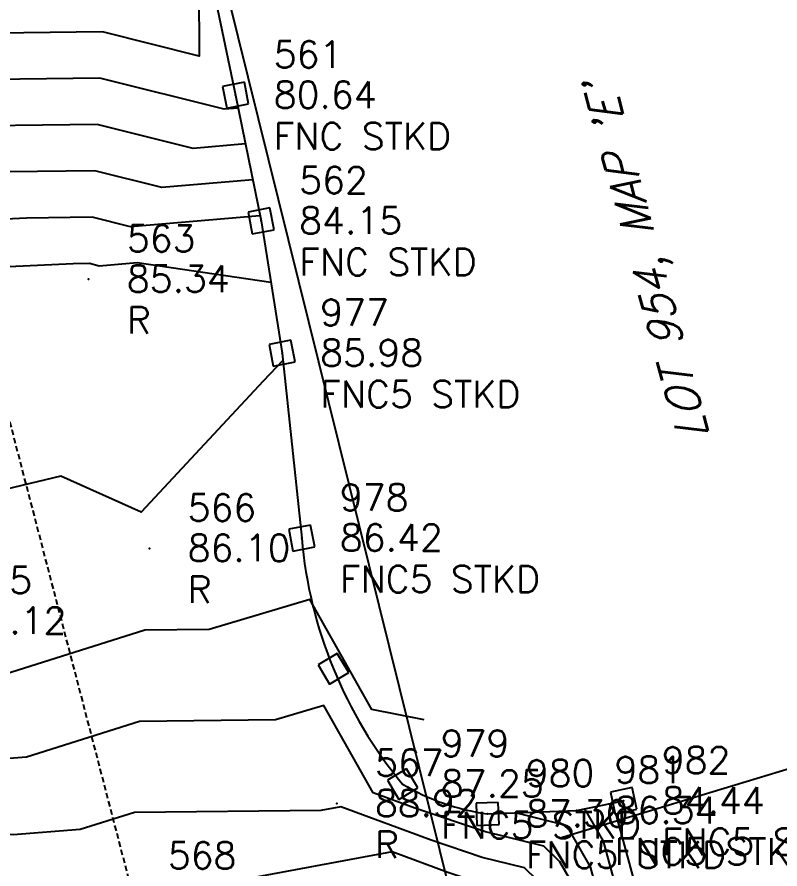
# Model space of a CAD drawing. Header units: feet. Extents: x 1023941 to 1026768, y 90264 to 94497.
# Drawn here: x 1026120.6 to 1026189.2, y 92452.1 to 92528.7 of the extents above; entities that cross this region are included whole.
import ezdxf

# ---------------------------------------------------------------- set-up
doc = ezdxf.new("R2010")
doc.units = ezdxf.units.FT
doc.header["$MEASUREMENT"] = 0
doc.linetypes.add('DASHED', pattern=[0.75, 0.5, -0.25])
for name, color, linetype in [('DESC', 6, 'Continuous'), ('E1ABL', 4, 'Continuous'), ('E2BDL', 5, 'Continuous'), ('E6ABT-L', 4, 'Continuous'), ('E6TOS', 9, 'Continuous'), ('E6TOS-R', 9, 'Continuous'), ('E7FCL', 10, 'Continuous'), ('ELEV', 9, 'Continuous'), ('F1-E1COL', 11, 'Continuous'), ('F1-E6COL', 9, 'Continuous'), ('PNTS', 6, 'Continuous'), ('W6TVL', 10, 'DASHED')]:
    doc.layers.add(name, color=color, linetype=linetype)
doc.styles.add('80SL', font='simplex.shx', dxfattribs={"oblique": 22, "height": 2.8})
doc.styles.add('S6', font='SIMPLEX', dxfattribs={"height": 0.083333})

# ---------------------------------------------------------------- blocks, each defined once
blk = doc.blocks.new('*U227')
at = {"layer": 'F1-E6COL', "elevation": 87, "flags": 128}
blk.add_lwpolyline([(1026157.178, 92465.488), (1026152.482, 92466.427), (1026146.899, 92476.291), (1026137.837, 92473.603), (1026132.058, 92473.544), (1026116.57, 92468.657), (1026109.418, 92468.103), (1026102.777, 92471.338), (1026103.048, 92470.096), (1026101.683, 92464.026), (1026095.491, 92458.034), (1026093.774, 92457.655), (1026091.687, 92444.745), (1026090.339, 92420.822)], dxfattribs=at)
blk = doc.blocks.new('*U226')
at = {"layer": 'F1-E6COL', "elevation": 87, "flags": 128}
blk.add_lwpolyline([(1026197.532, 92310.942), (1026193.972, 92334.745), (1026192.76, 92345.803), (1026193.859, 92355.603), (1026199.265, 92376.126), (1026199.199, 92376.534), (1026189.927, 92398.915), (1026189.521, 92400.527), (1026187.472, 92405.713), (1026179.525, 92427.328), (1026177.774, 92431.582), (1026172.144, 92452.254), (1026170.267, 92455.501), (1026169.702, 92456.052), (1026165.377, 92457.123)], dxfattribs=at)
blk = doc.blocks.new('*U220')
at = {"layer": 'F1-E6COL', "elevation": 88, "flags": 128}
blk.add_lwpolyline([(1026170.987, 92449.933), (1026169.371, 92452.729), (1026167.949, 92454.115), (1026162.68, 92455.42), (1026156.339, 92457.548), (1026152.593, 92458.928), (1026148.16, 92466.76), (1026143.812, 92465.47), (1026131.59, 92465.345), (1026121.412, 92462.134), (1026108.817, 92461.157), (1026107.15, 92461.23), (1026106.803, 92460.638), (1026105.023, 92459.135), (1026097.093, 92451.461)], dxfattribs=at)
blk = doc.blocks.new('*U212')
at = {"layer": 'F1-E6COL', "elevation": 89, "flags": 128}
blk.add_lwpolyline([(1026194.923, 92378.248), (1026187.657, 92395.785), (1026186.672, 92399.698), (1026181.697, 92412.289), (1026176.747, 92425.753), (1026173.898, 92432.674), (1026169.83, 92447.612), (1026168.474, 92449.958), (1026166.196, 92452.178), (1026162.392, 92453.12), (1026157.815, 92454.656), (1026149.681, 92457.652), (1026147.876, 92457.317), (1026131.123, 92457.146), (1026126.255, 92455.611), (1026120.231, 92455.143), (1026109.537, 92455.61), (1026107.307, 92451.816), (1026100.204, 92445.817), (1026096.657, 92444.937), (1026094.639, 92444.633), (1026092.947, 92415.468), (1026093.036, 92411.666)], dxfattribs=at)
blk = doc.blocks.new('*U206')
at = {"layer": 'F1-E1COL', "elevation": 90, "flags": 128}
blk.add_lwpolyline([(1026194.166, 92300.575), (1026192.17, 92313.38), (1026190.164, 92326.792), (1026188.339, 92343.443), (1026189.994, 92358.199), (1026193.815, 92372.706), (1026192.785, 92379.105), (1026186.523, 92394.219), (1026185.247, 92399.283), (1026178.81, 92415.577), (1026175.358, 92424.966), (1026171.96, 92433.22), (1026168.673, 92445.292), (1026167.577, 92447.187), (1026164.443, 92450.241), (1026162.105, 92450.82), (1026159.291, 92451.764), (1026154.291, 92453.606), (1026132.23, 92449.508), (1026131.336, 92449.357), (1026130.817, 92449.21), (1026130.07, 92449.198), (1026122.184, 92449.543)], dxfattribs=at)
blk = doc.blocks.new('*U182')
at = {"layer": 'F1-E6COL', "elevation": 82, "flags": 128}
blk.add_lwpolyline([(1026141.107, 92517.265), (1026136.393, 92516.86), (1026127.786, 92519.004), (1026113.037, 92518.826), (1026104.692, 92518.427), (1026093.661, 92517.07), (1026085.951, 92516.905), (1026082.575, 92514.256), (1026074.642, 92507.458), (1026074.481, 92505.752), (1026087.236, 92492.587), (1026088.035, 92490.939), (1026088.061, 92478.144), (1026087.714, 92467.009), (1026086.249, 92457.822)], dxfattribs=at)
blk = doc.blocks.new('*U173')
at = {"layer": 'F1-E6COL', "elevation": 83, "flags": 128}
blk.add_lwpolyline([(1026141.76, 92514.039), (1026133.58, 92513.336), (1026127.553, 92514.837), (1026117.226, 92514.712), (1026105.094, 92514.132), (1026089.058, 92512.159), (1026086.192, 92512.098), (1026084.937, 92511.114), (1026081.989, 92508.587), (1026081.254, 92500.761), (1026089.248, 92492.509), (1026089.749, 92491.477), (1026089.765, 92483.457), (1026089.252, 92466.994), (1026087.086, 92453.411)], dxfattribs=at)
blk = doc.blocks.new('*U166')
at = {"layer": 'F1-E6COL', "elevation": 84, "flags": 128}
blk.add_lwpolyline([(1026142.414, 92510.812), (1026130.767, 92509.812), (1026127.321, 92510.67), (1026121.416, 92510.599), (1026105.497, 92509.838), (1026090.072, 92507.94), (1026090.528, 92503.628), (1026088.305, 92504.71), (1026088.698, 92502.918), (1026088.026, 92495.77), (1026091.26, 92492.432), (1026091.462, 92492.014), (1026091.469, 92488.769), (1026090.79, 92466.979), (1026087.923, 92449)], dxfattribs=at)
blk = doc.blocks.new('*U156')
at = {"layer": 'F1-E1COL', "elevation": 85, "flags": 128}
for points in [[(1026143.387, 92504.813), (1026131.38, 92506.582), (1026127.953, 92506.288), (1026127.088, 92506.504), (1026125.605, 92506.486), (1026117.226, 92506.085)], [(1026113.98, 92505.93), (1026105.899, 92505.543), (1026099.22, 92504.722), (1026100.792, 92489.853), (1026093.129, 92493.586), (1026094.067, 92489.3), (1026092.856, 92483.918), (1026092.327, 92466.964), (1026088.76, 92444.589)]]:
    blk.add_lwpolyline(points, dxfattribs=at)
at = {"layer": 'F1-E1COL', "insert": (1026115.603, 92506.007, 85), "char_height": 1, "attachment_point": 5, "rotation": 182.73826}
blk.add_mtext('{85.00}', dxfattribs=at)
blk = doc.blocks.new('*U155')
at = {"layer": 'F1-E1COL', "elevation": 85, "flags": 128}
blk.add_lwpolyline([(1026188.983, 92410.734), (1026182.302, 92428.903), (1026181.649, 92430.489), (1026174.458, 92456.896), (1026173.851, 92457.946)], dxfattribs=at)
blk = doc.blocks.new('*U146')
at = {"layer": 'F1-E6COL', "elevation": 86, "flags": 128}
blk.add_lwpolyline([(1026194.235, 92392.82), (1026191.061, 92400.481), (1026190.945, 92400.942), (1026190.359, 92402.425), (1026180.914, 92428.115), (1026179.711, 92431.036), (1026173.301, 92454.575), (1026171.617, 92457.487)], dxfattribs=at)
blk = doc.blocks.new('*U144')
at = {"layer": 'F1-E6COL', "elevation": 86, "flags": 128}
blk.add_lwpolyline([(1026144.467, 92497.793), (1026142.687, 92495.932), (1026131.745, 92484.146), (1026124.502, 92487.385), (1026110.222, 92483.965), (1026111.056, 92476.079), (1026097.953, 92482.462), (1026098.557, 92479.698), (1026095.518, 92466.184), (1026093.888, 92464.607), (1026093.436, 92464.507), (1026090.183, 92444.38), (1026089.553, 92433.182)], dxfattribs=at)
blk = doc.blocks.new('*U114')
at = {"layer": 'F1-E1COL', "elevation": 80, "flags": 128}
blk.add_lwpolyline([(1026140.628, 92548.97), (1026136.883, 92537.576), (1026136.956, 92525.169), (1026128.251, 92527.337), (1026104.657, 92527.052), (1026103.887, 92527.015), (1026102.868, 92526.89), (1026095.414, 92526.731)], dxfattribs=at)
blk = doc.blocks.new('*U105')
at = {"layer": 'F1-E6COL', "elevation": 81, "flags": 128}
blk.add_lwpolyline([(1026140.453, 92520.491), (1026139.207, 92520.384), (1026128.019, 92523.17), (1026108.847, 92522.939), (1026104.289, 92522.721), (1026098.265, 92521.98), (1026085.71, 92521.712), (1026080.212, 92517.399), (1026072.806, 92511.052), (1026071.524, 92507.927), (1026071.507, 92507.657), (1026071.501, 92506.797), (1026072.34, 92505.128), (1026073.437, 92504.483), (1026080.804, 92497.227), (1026085.224, 92492.664), (1026086.321, 92490.402), (1026086.357, 92472.831), (1026086.176, 92467.024), (1026085.412, 92462.232)], dxfattribs=at)
blk = doc.blocks.new('POINT')
blk.add_point((0, 0))
at = {"layer": 'DESC', "style": 'S6'}
blk.add_attdef('DESC', (0.1191, -0.1698), '', height=0.0833, dxfattribs=at)
at = {"layer": 'ELEV', "style": 'S6'}
blk.add_attdef('ELEV', (0.1191, -0.0403), '', height=0.0833, dxfattribs=at)
at = {"layer": 'PNTS', "style": 'S6'}
blk.add_attdef('POINT', (0.1191, 0.0855), '', height=0.0833, dxfattribs=at)
blk = doc.blocks.new('STOCK')
for p, q in [((0.025, 0.025), (-0.025, 0.025)), ((-0.025, 0.025), (-0.025, -0.025)), ((0.025, -0.025), (0.025, 0.025)), ((-0.025, -0.025), (0.025, -0.025))]:
    blk.add_line(p, q)

msp = doc.modelspace()

# ---------------------------------------------------------------- linework, layer by layer
at = {"layer": 'E1ABL'}
msp.add_line((1026169.31256, 92454.83021), (1026258.88664, 92481.99919), dxfattribs=at)
at = {"layer": 'E2BDL'}
msp.add_line((1026128.38547, 92575.43358), (1026261.97805, 92036.80335), dxfattribs=at)
at = {"layer": 'E7FCL', "flags": 128}
msp.add_lwpolyline([(1026140.65764, 92550.97779), (1026135.35559, 92544.8695), (1026140.21791, 92521.65131), (1026142.5096, 92510.34078), (1026144.39731, 92498.4505), (1026146.16588, 92481.82723, 0.15233689), (1026155.23724, 92459.70755, 0.10229275), (1026162.88058, 92457.02798), (1026170.85973, 92457.33148), (1026175.11, 92458.20425)], format="xyb", dxfattribs=at)
at = {"layer": 'W6TVL'}
msp.add_line((1026144.7973, 92396.7077), (1026097.88105, 92577.03077), dxfattribs=at)

# ---------------------------------------------------------------- block references
at = {"layer": 'E6TOS', "xscale": 28.80000000004657, "yscale": 28.80000000000291, "zscale": 28.79999999999999}
for p, values in [((1026140.21791, 92521.65131), {'ELEV': '80.64', 'POINT': '561', 'DESC': 'FNC STKD'}), ((1026142.5096, 92510.34078), {'ELEV': '84.15', 'POINT': '562', 'DESC': 'FNC STKD'}), ((1026144.39731, 92498.4505), {'ELEV': '85.98', 'POINT': '977', 'DESC': 'FNC5 STKD'}), ((1026146.16588, 92481.82723), {'ELEV': '86.42', 'POINT': '978', 'DESC': 'FNC5 STKD'}), ((1026155.23724, 92459.70755), {'ELEV': '87.25', 'POINT': '979', 'DESC': 'FNC5 STKD'}), ((1026175.11, 92458.20425), {'ELEV': '84.44', 'POINT': '982', 'DESC': 'FNC5 STKD'}), ((1026162.88058, 92457.02798), {'ELEV': '87.30', 'POINT': '980', 'DESC': 'FNC5 STKD'}), ((1026170.85973, 92457.33148), {'ELEV': '86.34', 'POINT': '981', 'DESC': 'FNC5 STKD ANG'})]:
    msp.add_blockref('POINT', p, dxfattribs=at).add_auto_attribs(values)
at = {"layer": 'E6TOS-R', "xscale": 28.80000000004657, "yscale": 28.80000000000291, "zscale": 28.79999999999999}
for p, values in [((1026127.01005, 92505.10645), {'ELEV': '85.34', 'POINT': '563', 'DESC': 'R'}), ((1026132.47794, 92480.89872), {'ELEV': '86.10', 'POINT': '566', 'DESC': 'R'}), ((1026112.32728, 92474.37316), {'ELEV': '86.12', 'POINT': '565', 'DESC': 'R'}), ((1026149.32441, 92457.96492), {'ELEV': '88.92', 'POINT': '567', 'DESC': 'R'}), ((1026130.69374, 92449.63063), {'ELEV': '89.92', 'POINT': '568', 'DESC': 'R'})]:
    msp.add_blockref('POINT', p, dxfattribs=at).add_auto_attribs(values)
at = {"layer": 'E7FCL', "yscale": 40, "zscale": 40}
for p, xscale, rotation in [((1026140.21791, 92521.65131), 39.99999999999797, 280.9616666666788), ((1026142.5096, 92510.34078), 39.99999999999797, 280.9616666666788), ((1026144.39731, 92498.4505), 39.99999999999797, 280.9616666666788), ((1026146.16588, 92481.82723), 39.99999999999797, 280.9616666666788), ((1026149.01674, 92470.07643), 40.00000000001128, 300.960277777803), ((1026155.23724, 92459.70755), 40.00000000001128, 300.960277777803), ((1026175.11, 92458.20425), 39.99999999994456, 192.1991666666803), ((1026162.88058, 92457.02798), 39.99999999997166, 2.17833333334121)]:
    msp.add_blockref('STOCK', p, dxfattribs=dict(at, xscale=xscale, rotation=rotation))
at = {"layer": 'F1-E1COL'}
for name in ['*U114', '*U156', '*U155', '*U206']:
    msp.add_blockref(name, (0, 0), dxfattribs=at)
at = {"layer": 'F1-E6COL'}
for name in ['*U105', '*U182', '*U173', '*U166', '*U144', '*U227', '*U220', '*U212', '*U146', '*U226']:
    msp.add_blockref(name, (0, 0), dxfattribs=at)

# ---------------------------------------------------------------- texts
at = {"layer": 'E6ABT-L', "style": '80SL', "oblique": 22}
msp.add_text("LOT 954, MAP 'E'", height=2.8, rotation=105, dxfattribs=at).set_placement((1026182.80521, 92491.00159))

doc.saveas('drawing.dxf')
